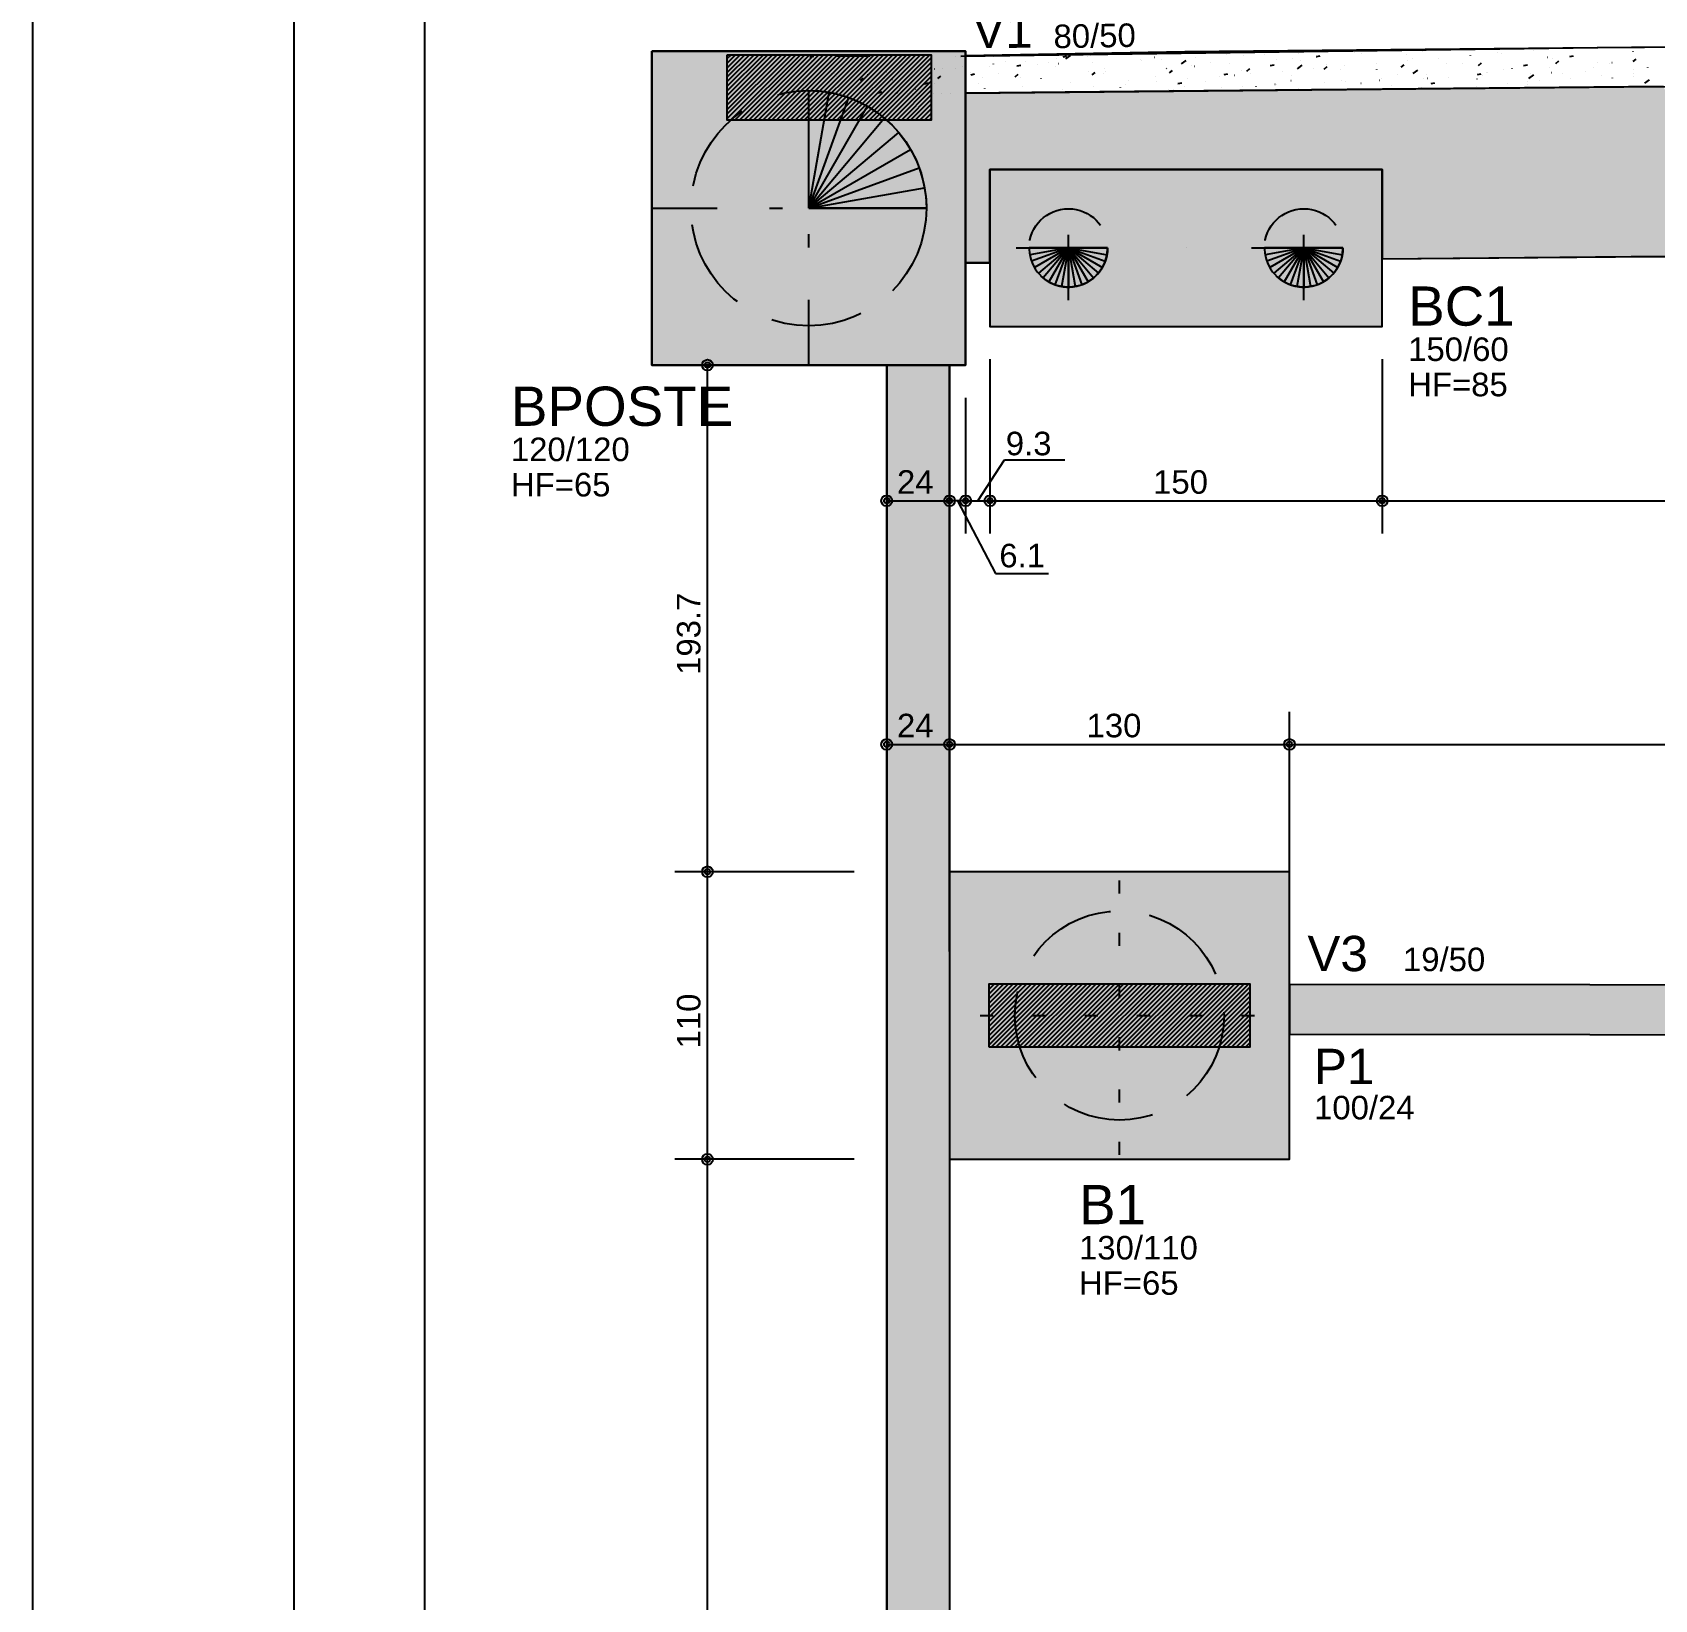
# Model space of a CAD drawing. Extents: x 0 to 119, y 0 to 84.
# Drawn here: x 0 to 12.41, y 43.2 to 55.19 of the extents above; entities that cross this region are included whole.
import ezdxf

# ---------------------------------------------------------------- set-up
doc = ezdxf.new("R2010")
doc.units = 0
doc.header["$MEASUREMENT"] = 0
for name, pattern in [('ESTILO_TQS_0001', [1, 0.7, -0.3]), ('ESTILO_TQS_0002', [0.4, 0.1, -0.3]), ('ESTILO_TQS_0003', [1.5, 0.5, -0.4, 0.1, -0.5])]:
    doc.linetypes.add(name, pattern=pattern)
for name, color, linetype in [('1', 3, 'CONTINUOUS'), ('10', 252, 'CONTINUOUS'), ('18', 6, 'CONTINUOUS'), ('3', 7, 'CONTINUOUS'), ('32', 250, 'CONTINUOUS'), ('36', 7, 'CONTINUOUS'), ('37', 7, 'CONTINUOUS'), ('40', 7, 'CONTINUOUS'), ('54', 7, 'CONTINUOUS'), ('62', 7, 'CONTINUOUS'), ('7', 232, 'CONTINUOUS')]:
    doc.layers.add(name, color=color, linetype=linetype)
doc.styles.add('TQS_ARIAL', font='arial.ttf')

msp = doc.modelspace()

# ---------------------------------------------------------------- linework, layer by layer
at = {"layer": '1', "color": 3, "linetype": 'Continuous'}
for p, q in [((8.822739, 53.539417), (8.822739, 53.539417)), ((8.31376, 47.66812), (8.31376, 47.66812)), ((8.31376, 47.66812), (8.31376, 47.66812))]:
    msp.add_line(p, q, dxfattribs=at)
for points in [[(5.936594, 53.842934), (5.936594, 54.742934), (6.01507, 54.739506), (6.092877, 54.729261), (6.168085, 54.712653), (6.244412, 54.688657), (6.323177, 54.655678), (6.386594, 54.622357), (6.459459, 54.575472), (6.515103, 54.532374), (6.574487, 54.47783), (6.626034, 54.421443), (6.678283, 54.352736), (6.716017, 54.292934), (6.755217, 54.216908), (6.782317, 54.150752), (6.808133, 54.067477), (6.822921, 53.999217), (6.833855, 53.913101), (6.836594, 53.842934), (5.936594, 53.842934)], [(8.222739, 53.539417), (7.622739, 53.539417), (7.622971, 53.527606), (7.625277, 53.500477), (7.629399, 53.476555), (7.635227, 53.453763), (7.645201, 53.425519), (7.658147, 53.398027), (7.669082, 53.379235), (7.684796, 53.356707), (7.698382, 53.340259), (7.719963, 53.318324), (7.738596, 53.302581), (7.760585, 53.287016), (7.781934, 53.274514), (7.808025, 53.262216), (7.828326, 53.254661), (7.857857, 53.246517), (7.88402, 53.241926), (7.908513, 53.239755), (7.922739, 53.239417), (7.934226, 53.239637), (7.958967, 53.241613), (7.987486, 53.246487), (8.014069, 53.253657), (8.03897, 53.262848), (8.063739, 53.274617), (8.083837, 53.286341), (8.109116, 53.304335), (8.124984, 53.317839), (8.144977, 53.337897), (8.160106, 53.355959), (8.177333, 53.380729), (8.187658, 53.398642), (8.20131, 53.42807), (8.210249, 53.453755), (8.216258, 53.477398), (8.21995, 53.498608), (8.222544, 53.528601), (8.222739, 53.539417)], [(10.022739, 53.539417), (9.422739, 53.539417), (9.422971, 53.527606), (9.425277, 53.500477), (9.429399, 53.476555), (9.435227, 53.453763), (9.445201, 53.425519), (9.458147, 53.398027), (9.469082, 53.379235), (9.484796, 53.356707), (9.498382, 53.340259), (9.519963, 53.318324), (9.538596, 53.302581), (9.560585, 53.287016), (9.581934, 53.274514), (9.608025, 53.262216), (9.628326, 53.254661), (9.657857, 53.246517), (9.68402, 53.241926), (9.708513, 53.239755), (9.722739, 53.239417), (9.734226, 53.239637), (9.758967, 53.241613), (9.787486, 53.246487), (9.814069, 53.253657), (9.83897, 53.262848), (9.863739, 53.274617), (9.883837, 53.286341), (9.909116, 53.304335), (9.924984, 53.317839), (9.944977, 53.337897), (9.960106, 53.355959), (9.977333, 53.380729), (9.987658, 53.398642), (10.00131, 53.42807), (10.010249, 53.453755), (10.016258, 53.477398), (10.01995, 53.498608), (10.022544, 53.528601), (10.022739, 53.539417)]]:
    msp.add_lwpolyline(points, dxfattribs=at)
at = {"layer": '10', "color": 252, "linetype": 'Continuous'}
for p, q in [((15.47034, 55.099286), (11.971567, 55.068712)), ((5.900251, 54.991387), (5.900251, 54.991387)), ((5.945337, 55.000151), (5.974786, 55.005875)), ((5.961632, 54.967444), (5.962121, 54.967553)), ((6.02081, 54.99302), (6.020876, 54.993515)), ((6.404727, 54.959169), (6.404792, 54.959665)), ((6.650912, 54.983103), (6.6514, 54.983211)), ((6.708274, 54.987025), (6.708579, 54.987422)), ((7.057498, 55.000821), (7.057563, 55.001317)), ((11.971567, 55.068712), (7.10033, 55.0043)), ((7.441414, 54.966971), (7.441479, 54.967466)), ((7.591204, 54.965794), (7.591508, 54.966191)), ((7.83077, 54.985031), (7.831075, 54.985427)), ((7.88262, 55.001203), (7.912069, 55.006927)), ((7.90252, 54.984535), (7.938841, 55.011102)), ((8.071097, 55.005259), (8.071402, 55.005656)), ((8.094185, 55.008623), (8.09425, 55.009119)), ((8.106661, 54.96058), (8.10716, 54.960601)), ((8.473811, 54.97661), (8.47431, 54.976632)), ((8.478101, 54.974773), (8.478166, 54.975268)), ((8.579628, 54.999236), (8.580117, 54.999344)), ((8.636156, 54.983698), (8.636656, 54.98372)), ((8.788163, 54.947293), (8.824484, 54.97386)), ((8.89491, 54.994995), (8.895409, 54.995017)), ((9.01019, 54.957538), (9.010678, 54.957646)), ((9.130873, 55.016425), (9.130938, 55.016921)), ((9.26206, 55.011025), (9.262559, 55.011047)), ((9.424405, 55.018114), (9.424905, 55.018135)), ((9.514789, 54.982575), (9.514854, 54.98307)), ((9.634069, 54.99136), (9.634373, 54.991757)), ((9.683159, 55.029411), (9.683658, 55.029433)), ((9.699469, 54.973197), (9.699957, 54.973305)), ((9.819904, 55.002255), (9.849352, 55.007979)), ((9.821506, 55.000252), (9.821994, 55.00036)), ((10.113962, 55.030825), (10.114266, 55.031222)), ((10.16756, 55.024227), (10.167625, 55.024723)), ((10.510786, 55.01591), (10.511274, 55.016018)), ((10.516999, 54.970129), (10.517303, 54.970526)), ((10.551476, 54.990376), (10.551541, 54.990872)), ((10.632823, 55.042965), (10.633311, 55.043073)), ((10.756565, 54.989366), (10.756869, 54.989762)), ((10.996892, 55.009594), (10.997196, 55.009991)), ((11.204247, 55.032029), (11.204312, 55.032525)), ((11.236458, 55.028831), (11.236762, 55.029227)), ((11.476785, 55.049059), (11.477089, 55.049456)), ((11.588163, 54.998178), (11.588229, 54.998674)), ((11.628186, 54.98933), (11.628674, 54.989438)), ((11.650279, 54.949987), (11.673261, 54.96927)), ((11.757187, 55.003307), (11.786636, 55.009031)), ((11.97159, 54.96061), (11.971655, 54.961105)), ((12.240935, 55.039831), (12.241, 55.040327)), ((12.241051, 54.964506), (12.264033, 54.98379)), ((5.899621, 54.864218), (5.899621, 54.864218)), ((5.899621, 54.864218), (5.899621, 54.864218)), ((5.899621, 54.864218), (5.899621, 54.864218)), ((5.899747, 54.889694), (5.899747, 54.889694)), ((5.899981, 54.936885), (5.899981, 54.936885)), ((5.900065, 54.953795), (5.900065, 54.953795)), ((6.109064, 54.873363), (6.109563, 54.873384)), ((6.134207, 54.871025), (6.134272, 54.87152)), ((6.145679, 54.871095), (6.146167, 54.871204)), ((6.151525, 54.847399), (6.151829, 54.847796)), ((6.228381, 54.94756), (6.228686, 54.947957)), ((6.271409, 54.880451), (6.271909, 54.880473)), ((6.33333, 54.819311), (6.356312, 54.838595)), ((6.391091, 54.866636), (6.391395, 54.867033)), ((6.518123, 54.837174), (6.518188, 54.83767)), ((6.530163, 54.891748), (6.530662, 54.89177)), ((6.631418, 54.886864), (6.631722, 54.887261)), ((6.788153, 54.9216), (6.788218, 54.922096)), ((6.870984, 54.906101), (6.871288, 54.906497)), ((6.897313, 54.907778), (6.897812, 54.9078)), ((6.924103, 54.833831), (6.947084, 54.853115)), ((6.956995, 54.913809), (6.957483, 54.913917)), ((7.059658, 54.914866), (7.060158, 54.914888)), ((7.111311, 54.926329), (7.111615, 54.926726)), ((7.170894, 54.878827), (7.17096, 54.879322)), ((7.175849, 54.86382), (7.205298, 54.869544)), ((7.265519, 54.845056), (7.266008, 54.845164)), ((7.318412, 54.926164), (7.318911, 54.926186)), ((7.350877, 54.945566), (7.351182, 54.945962)), ((7.387556, 54.872111), (7.388045, 54.872219)), ((7.514875, 54.84835), (7.537856, 54.867634)), ((7.529235, 54.932511), (7.558683, 54.938236)), ((7.55481, 54.844976), (7.554876, 54.845472)), ((7.685562, 54.942194), (7.686061, 54.942216)), ((7.714497, 54.8335), (7.714801, 54.833897)), ((7.768312, 54.956522), (7.7688, 54.956631)), ((7.82484, 54.929402), (7.824906, 54.929898)), ((7.847907, 54.949282), (7.848407, 54.949304)), ((8.076836, 54.88777), (8.077324, 54.887878)), ((8.105647, 54.86287), (8.128628, 54.882153)), ((8.19439, 54.872965), (8.194694, 54.873362)), ((8.198873, 54.914825), (8.199361, 54.914933)), ((8.207582, 54.886628), (8.207647, 54.887124)), ((8.591498, 54.852778), (8.591563, 54.853273)), ((8.674283, 54.91243), (8.674587, 54.912827)), ((8.696419, 54.877389), (8.7194, 54.896673)), ((8.861528, 54.937204), (8.861593, 54.9377)), ((8.888153, 54.930483), (8.888641, 54.930591)), ((9.07732, 54.851734), (9.077624, 54.852131)), ((9.113132, 54.864872), (9.142581, 54.870596)), ((9.154176, 54.951895), (9.15448, 54.952292)), ((9.194236, 54.861189), (9.194724, 54.861297)), ((9.244269, 54.89443), (9.244334, 54.894926)), ((9.287191, 54.891909), (9.310172, 54.911192)), ((9.316886, 54.870971), (9.31719, 54.871367)), ((9.466518, 54.933563), (9.495967, 54.939288)), ((9.557213, 54.891199), (9.557517, 54.891596)), ((9.628185, 54.86058), (9.62825, 54.861075)), ((9.673806, 54.910051), (9.710127, 54.936618)), ((9.796779, 54.910436), (9.797083, 54.910832)), ((9.877963, 54.906428), (9.900944, 54.925712)), ((9.898215, 54.945006), (9.89828, 54.945502)), ((10.005552, 54.903903), (10.006041, 54.904011)), ((10.037106, 54.930664), (10.03741, 54.931061)), ((10.276672, 54.949901), (10.276976, 54.950297)), ((10.280956, 54.902232), (10.281022, 54.902728)), ((10.314077, 54.83515), (10.314565, 54.835258)), ((10.436114, 54.862205), (10.436602, 54.862313)), ((10.468735, 54.920948), (10.491716, 54.940231)), ((10.559449, 54.872809), (10.59577, 54.899376)), ((10.640291, 54.837835), (10.640596, 54.838232)), ((10.664873, 54.868382), (10.664938, 54.868877)), ((10.667763, 54.838277), (10.668263, 54.838299)), ((10.816869, 54.946616), (10.817357, 54.946724)), ((10.830108, 54.845365), (10.830608, 54.845387)), ((10.934903, 54.952808), (10.934968, 54.953304)), ((11.050415, 54.865924), (11.079864, 54.871648)), ((11.059507, 54.935467), (11.082488, 54.954751)), ((11.088862, 54.856662), (11.089361, 54.856684)), ((11.120184, 54.8773), (11.120489, 54.877697)), ((11.125393, 54.877863), (11.125881, 54.877971)), ((11.24743, 54.904918), (11.247918, 54.905026)), ((11.317644, 54.910034), (11.317709, 54.91053)), ((11.403801, 54.934615), (11.43325, 54.94034)), ((11.445093, 54.835567), (11.481413, 54.862134)), ((11.456012, 54.872693), (11.456512, 54.872714)), ((11.600077, 54.916765), (11.600382, 54.917162)), ((11.618357, 54.879781), (11.618857, 54.879803)), ((11.70156, 54.876183), (11.701625, 54.876679)), ((11.762787, 54.835841), (11.763092, 54.836237)), ((11.877111, 54.891078), (11.87761, 54.8911)), ((11.93671, 54.920577), (11.937198, 54.920685)), ((12.003114, 54.856069), (12.003419, 54.856466)), ((12.058747, 54.947632), (12.059235, 54.94774)), ((12.07997, 54.95623), (12.080275, 54.956627)), ((12.084986, 54.838615), (12.085052, 54.839111)), ((12.24268, 54.875306), (12.242985, 54.875702)), ((12.242793, 54.851283), (12.243281, 54.851391)), ((12.244261, 54.907108), (12.244761, 54.90713)), ((12.354331, 54.917836), (12.354396, 54.918332)), ((5.89936, 54.811744), (5.89936, 54.811744)), ((5.899384, 54.816493), (5.899384, 54.816493)), ((5.899384, 54.816493), (5.899384, 54.816493)), ((5.911198, 54.827171), (5.911502, 54.827568)), ((5.936594, 53.842934), (5.936594, 54.742934)), ((5.936594, 53.842934), (6.092877, 54.729261)), ((5.983687, 54.711036), (5.983687, 54.711036)), ((6.045006, 54.711626), (6.045006, 54.711626)), ((6.045006, 54.711626), (6.045006, 54.711626)), ((6.045006, 54.711626), (6.045006, 54.711626)), ((6.04736, 54.711648), (6.04736, 54.711648)), ((6.04736, 54.711648), (6.04736, 54.711648)), ((6.113308, 54.712283), (6.113308, 54.712283)), ((6.206851, 54.713183), (6.206851, 54.713183)), ((6.24293, 54.71353), (6.24293, 54.71353)), ((6.247604, 54.74903), (6.247669, 54.749525)), ((6.273837, 54.713827), (6.273837, 54.713827)), ((6.273837, 54.713827), (6.273837, 54.713827)), ((6.273837, 54.713827), (6.273837, 54.713827)), ((6.274818, 54.715105), (6.275122, 54.715502)), ((6.372552, 54.714777), (6.372552, 54.714777)), ((6.372552, 54.714777), (6.372552, 54.714777)), ((6.410992, 54.715147), (6.410992, 54.715147)), ((6.454203, 54.802343), (6.454691, 54.802451)), ((6.469077, 54.726438), (6.498526, 54.732162)), ((6.500314, 54.716006), (6.500314, 54.716006)), ((6.500314, 54.716006), (6.500314, 54.716006)), ((6.502173, 54.716024), (6.502173, 54.716024)), ((6.502173, 54.716024), (6.502173, 54.716024)), ((6.57624, 54.829397), (6.576728, 54.829506)), ((6.600167, 54.716967), (6.617351, 54.729537)), ((6.631795, 54.717271), (6.631795, 54.717271)), ((6.631795, 54.717271), (6.631795, 54.717271)), ((6.631795, 54.717271), (6.631795, 54.717271)), ((6.691721, 54.717848), (6.691721, 54.717848)), ((6.691721, 54.717848), (6.691721, 54.717848)), ((6.726792, 54.718185), (6.726792, 54.718185)), ((6.726792, 54.718185), (6.726792, 54.718185)), ((6.726792, 54.718185), (6.726792, 54.718185)), ((6.754711, 54.75457), (6.755015, 54.754967)), ((6.760286, 54.733049), (6.760774, 54.733157)), ((6.761417, 54.718519), (6.761417, 54.718519)), ((6.761417, 54.718519), (6.761417, 54.718519)), ((6.761417, 54.718519), (6.761417, 54.718519)), ((6.786972, 54.718764), (6.786972, 54.718764)), ((6.822463, 54.795129), (6.851912, 54.800853)), ((6.891039, 54.719766), (6.891039, 54.719766)), ((6.891039, 54.719766), (6.891039, 54.719766)), ((6.891039, 54.719766), (6.891039, 54.719766)), ((6.90155, 54.799605), (6.901615, 54.800101)), ((6.953269, 54.720364), (6.953269, 54.720364)), ((6.953269, 54.720364), (6.953269, 54.720364)), ((7.02066, 54.721013), (7.02066, 54.721013)), ((7.136594, 54.722128), (12.171153, 54.770568)), ((7.150282, 54.72226), (7.150282, 54.72226)), ((7.179746, 54.722543), (7.179746, 54.722543)), ((7.179746, 54.722543), (7.179746, 54.722543)), ((7.179746, 54.722543), (7.179746, 54.722543)), ((7.234604, 54.794035), (7.234908, 54.794432)), ((7.279904, 54.723507), (7.279904, 54.723507)), ((7.284291, 54.756832), (7.284356, 54.757327)), ((7.338437, 54.72407), (7.338437, 54.72407)), ((7.338437, 54.72407), (7.338437, 54.72407)), ((7.367092, 54.724346), (7.367092, 54.724346)), ((7.406223, 54.724723), (7.406223, 54.724723)), ((7.406223, 54.724723), (7.406223, 54.724723)), ((7.409525, 54.724754), (7.409525, 54.724754)), ((7.409525, 54.724754), (7.409525, 54.724754)), ((7.539147, 54.726001), (7.539147, 54.726001)), ((7.539147, 54.726001), (7.539147, 54.726001)), ((7.549207, 54.726098), (7.549207, 54.726098)), ((7.571603, 54.775762), (7.572091, 54.77587)), ((7.632701, 54.726902), (7.632701, 54.726902)), ((7.632701, 54.726902), (7.632701, 54.726902)), ((7.637641, 54.733339), (7.637945, 54.733736)), ((7.668769, 54.727249), (7.668769, 54.727249)), ((7.668769, 54.727249), (7.668769, 54.727249)), ((7.668769, 54.727249), (7.668769, 54.727249)), ((7.798391, 54.728496), (7.798391, 54.728496)), ((7.798391, 54.728496), (7.798391, 54.728496)), ((7.798391, 54.728496), (7.798391, 54.728496)), ((7.859178, 54.729081), (7.859178, 54.729081)), ((7.877207, 54.752576), (7.877511, 54.752973)), ((7.928012, 54.729743), (7.928012, 54.729743)), ((7.928012, 54.729743), (7.928012, 54.729743)), ((7.928012, 54.729743), (7.928012, 54.729743)), ((7.938237, 54.807407), (7.938302, 54.807903)), ((7.947212, 54.729928), (7.947212, 54.729928)), ((7.985152, 54.730293), (7.985152, 54.730293)), ((8.002164, 54.734064), (8.002652, 54.734172)), ((8.057634, 54.73099), (8.057634, 54.73099)), ((8.085655, 54.73126), (8.085655, 54.73126)), ((8.085655, 54.73126), (8.085655, 54.73126)), ((8.117534, 54.772804), (8.117838, 54.773201)), ((8.187256, 54.732237), (8.187256, 54.732237)), ((8.253694, 54.732876), (8.253694, 54.732876)), ((8.253694, 54.732876), (8.253694, 54.732876)), ((8.253694, 54.732876), (8.253694, 54.732876)), ((8.303016, 54.73503), (8.303515, 54.735052)), ((8.312133, 54.733439), (8.312133, 54.733439)), ((8.316877, 54.733484), (8.316877, 54.733484)), ((8.320978, 54.764634), (8.321044, 54.765129)), ((8.3571, 54.792041), (8.357404, 54.792438)), ((8.382919, 54.818476), (8.383408, 54.818584)), ((8.443467, 54.734702), (8.443467, 54.734702)), ((8.446499, 54.734731), (8.446499, 54.734731)), ((8.446499, 54.734731), (8.446499, 54.734731)), ((8.465361, 54.742118), (8.465861, 54.74214)), ((8.498248, 54.735229), (8.498248, 54.735229)), ((8.527333, 54.735509), (8.527333, 54.735509)), ((8.53861, 54.735618), (8.53861, 54.735618)), ((8.53861, 54.735618), (8.53861, 54.735618)), ((8.576121, 54.735979), (8.576121, 54.735979)), ((8.576121, 54.735979), (8.576121, 54.735979)), ((8.597427, 54.812269), (8.597731, 54.812666)), ((8.631867, 54.736515), (8.631867, 54.736515)), ((8.631867, 54.736515), (8.631867, 54.736515)), ((8.631867, 54.736515), (8.631867, 54.736515)), ((8.691443, 54.749723), (8.691932, 54.749831)), ((8.705743, 54.737226), (8.705743, 54.737226)), ((8.705743, 54.737226), (8.705743, 54.737226)), ((8.705743, 54.737226), (8.705743, 54.737226)), ((8.724115, 54.753415), (8.724614, 54.753437)), ((8.759746, 54.796181), (8.789195, 54.801905)), ((8.765087, 54.737797), (8.765087, 54.737797)), ((8.81348, 54.776778), (8.813969, 54.776886)), ((8.835364, 54.738473), (8.835364, 54.738473)), ((8.835364, 54.738473), (8.835364, 54.738473)), ((8.835364, 54.738473), (8.835364, 54.738473)), ((8.836993, 54.831506), (8.837297, 54.831903)), ((8.964986, 54.73972), (8.964986, 54.73972)), ((8.964986, 54.73972), (8.964986, 54.73972)), ((8.964986, 54.73972), (8.964986, 54.73972)), ((8.974924, 54.815209), (8.97499, 54.815705)), ((8.991564, 54.739976), (8.991564, 54.739976)), ((8.991564, 54.739976), (8.991564, 54.739976)), ((9.091265, 54.769446), (9.091765, 54.769467)), ((9.094608, 54.740967), (9.094608, 54.740967)), ((9.107453, 54.741091), (9.107453, 54.741091)), ((9.218042, 54.742155), (9.218042, 54.742155)), ((9.224229, 54.742214), (9.224229, 54.742214)), ((9.25361, 54.776534), (9.25411, 54.776555)), ((9.278583, 54.742737), (9.278583, 54.742737)), ((9.278583, 54.742737), (9.278583, 54.742737)), ((9.278583, 54.742737), (9.278583, 54.742737)), ((9.353851, 54.743461), (9.353851, 54.743461)), ((9.357666, 54.772435), (9.357731, 54.772931)), ((9.444519, 54.744334), (9.444519, 54.744334)), ((9.444519, 54.744334), (9.444519, 54.744334)), ((9.447288, 54.74436), (9.447288, 54.74436)), ((9.483473, 54.744709), (9.483473, 54.744709)), ((9.483473, 54.744709), (9.483473, 54.744709)), ((9.50276, 54.792436), (9.503248, 54.792544)), ((9.512364, 54.787831), (9.512863, 54.787853)), ((9.613095, 54.745956), (9.613095, 54.745956)), ((9.613095, 54.745956), (9.613095, 54.745956)), ((9.624797, 54.819491), (9.625285, 54.819599)), ((9.670996, 54.746513), (9.670996, 54.746513)), ((9.670996, 54.746513), (9.670996, 54.746513)), ((9.670996, 54.746513), (9.670996, 54.746513)), ((9.680505, 54.758905), (9.68081, 54.759302)), ((9.687573, 54.746672), (9.687573, 54.746672)), ((9.742716, 54.747203), (9.742716, 54.747203)), ((9.742716, 54.747203), (9.742716, 54.747203)), ((9.742716, 54.747203), (9.742716, 54.747203)), ((9.872338, 54.74845), (9.872338, 54.74845)), ((9.872338, 54.74845), (9.872338, 54.74845)), ((9.872338, 54.74845), (9.872338, 54.74845)), ((9.879514, 54.803861), (9.880014, 54.803883)), ((9.897474, 54.748692), (9.897474, 54.748692)), ((9.897474, 54.748692), (9.897474, 54.748692)), ((9.925298, 54.74896), (9.925298, 54.74896)), ((9.925298, 54.74896), (9.925298, 54.74896)), ((9.925298, 54.74896), (9.925298, 54.74896)), ((10.00196, 54.749697), (10.00196, 54.749697)), ((10.00196, 54.749697), (10.00196, 54.749697)), ((10.00196, 54.749697), (10.00196, 54.749697)), ((10.011612, 54.823011), (10.011677, 54.823507)), ((10.041859, 54.810949), (10.042359, 54.810971)), ((10.123951, 54.750871), (10.123951, 54.750871)), ((10.123951, 54.750871), (10.123951, 54.750871)), ((10.123951, 54.750871), (10.123951, 54.750871)), ((10.131582, 54.750944), (10.131582, 54.750944)), ((10.160398, 54.79837), (10.160703, 54.798767)), ((10.261203, 54.752192), (10.261203, 54.752192)), ((10.267694, 54.752254), (10.267694, 54.752254)), ((10.300613, 54.822247), (10.301112, 54.822269)), ((10.350428, 54.75305), (10.350428, 54.75305)), ((10.350428, 54.75305), (10.350428, 54.75305)), ((10.390825, 54.753439), (10.390825, 54.753439)), ((10.394353, 54.780237), (10.394418, 54.780733)), ((10.396329, 54.753492), (10.396329, 54.753492)), ((10.475941, 54.754258), (10.475941, 54.754258)), ((10.520447, 54.754686), (10.520447, 54.754686)), ((10.520447, 54.754686), (10.520447, 54.754686)), ((10.572014, 54.755182), (10.572014, 54.755182)), ((10.572014, 54.755182), (10.572014, 54.755182)), ((10.576905, 54.755229), (10.576905, 54.755229)), ((10.576905, 54.755229), (10.576905, 54.755229)), ((10.576905, 54.755229), (10.576905, 54.755229)), ((10.62016, 54.765856), (10.620648, 54.765964)), ((10.650068, 54.755933), (10.650068, 54.755933)), ((10.650068, 54.755933), (10.650068, 54.755933)), ((10.697029, 54.797233), (10.726478, 54.802957)), ((10.77969, 54.75718), (10.77969, 54.75718)), ((10.77969, 54.75718), (10.77969, 54.75718)), ((10.77969, 54.75718), (10.77969, 54.75718)), ((10.803383, 54.757408), (10.803383, 54.757408)), ((10.803383, 54.757408), (10.803383, 54.757408)), ((10.847814, 54.757836), (10.847814, 54.757836)), ((10.909312, 54.758427), (10.909312, 54.758427)), ((10.909312, 54.758427), (10.909312, 54.758427)), ((10.909312, 54.758427), (10.909312, 54.758427)), ((11.02986, 54.759587), (11.02986, 54.759587)), ((11.02986, 54.759587), (11.02986, 54.759587)), ((11.038934, 54.759674), (11.038934, 54.759674)), ((11.038934, 54.759674), (11.038934, 54.759674)), ((11.038934, 54.759674), (11.038934, 54.759674)), ((11.043328, 54.777139), (11.043633, 54.777536)), ((11.048299, 54.830813), (11.048364, 54.831309)), ((11.168555, 54.760922), (11.168555, 54.760922)), ((11.218729, 54.761404), (11.218729, 54.761404)), ((11.218729, 54.761404), (11.218729, 54.761404)), ((11.256337, 54.761766), (11.256337, 54.761766)), ((11.282894, 54.796376), (11.283199, 54.796772)), ((11.298177, 54.762169), (11.298177, 54.762169)), ((11.34537, 54.762623), (11.34537, 54.762623)), ((11.427799, 54.763416), (11.427799, 54.763416)), ((11.427934, 54.763417), (11.427934, 54.763417)), ((11.43104, 54.788039), (11.431106, 54.788535)), ((11.431476, 54.808569), (11.431965, 54.808677)), ((11.482815, 54.763945), (11.482815, 54.763945)), ((11.482815, 54.763945), (11.482815, 54.763945)), ((11.523221, 54.816604), (11.523526, 54.817001)), ((11.55742, 54.764663), (11.55742, 54.764663)), ((11.55742, 54.764663), (11.55742, 54.764663)), ((11.687042, 54.76591), (11.687042, 54.76591)), ((11.687042, 54.76591), (11.687042, 54.76591)), ((11.709292, 54.766124), (11.709292, 54.766124)), ((11.816664, 54.767157), (11.816664, 54.767157)), ((11.816664, 54.767157), (11.816664, 54.767157)), ((11.816664, 54.767157), (11.816664, 54.767157)), ((11.865444, 54.767627), (11.865444, 54.767627)), ((11.865444, 54.767627), (11.865444, 54.767627)), ((11.935769, 54.768303), (11.935769, 54.768303)), ((11.935769, 54.768303), (11.935769, 54.768303)), ((11.946286, 54.768404), (11.946286, 54.768404)), ((11.946286, 54.768404), (11.946286, 54.768404)), ((11.946286, 54.768404), (11.946286, 54.768404)), ((12.008055, 54.768999), (12.008055, 54.768999)), ((12.075907, 54.769652), (12.075907, 54.769652)), ((12.075907, 54.769652), (12.075907, 54.769652)), ((12.075907, 54.769652), (12.075907, 54.769652)), ((12.162246, 54.770482), (12.162246, 54.770482)), ((12.171153, 54.770568), (15.470338, 54.799276)), ((12.205525, 54.770867), (12.205525, 54.770867)), ((12.294254, 54.771639), (12.294254, 54.771639)), ((12.330736, 54.798324), (12.367056, 54.824892)), ((12.335131, 54.771995), (12.335131, 54.771995)), ((12.388569, 54.77246), (12.388569, 54.77246)), ((12.388569, 54.77246), (12.388569, 54.77246)), ((5.936594, 53.842934), (6.244412, 54.688657)), ((5.936594, 53.842934), (6.386594, 54.622357)), ((5.936594, 53.842934), (6.515103, 54.532374)), ((5.936594, 53.842934), (6.626034, 54.421443)), ((5.936594, 53.842934), (6.716017, 54.292934)), ((5.936594, 53.842934), (6.782317, 54.150752)), ((5.936594, 53.842934), (6.822921, 53.999217)), ((5.936594, 53.842934), (6.836594, 53.842934)), ((7.922739, 53.539417), (7.622739, 53.539417)), ((7.922739, 53.539417), (7.627296, 53.487323)), ((7.922739, 53.539417), (7.640831, 53.436811)), ((7.922739, 53.539417), (7.662931, 53.389417)), ((7.922739, 53.539417), (7.692925, 53.346581)), ((7.922739, 53.539417), (7.729903, 53.309604)), ((7.922739, 53.539417), (7.772739, 53.27961)), ((7.922739, 53.539417), (7.820133, 53.257509)), ((7.922739, 53.539417), (7.870644, 53.243975)), ((7.922739, 53.539417), (7.922739, 53.239417)), ((7.922739, 53.539417), (7.974833, 53.243975)), ((7.922739, 53.539417), (8.025345, 53.257509)), ((7.922739, 53.539417), (8.072739, 53.27961)), ((7.922739, 53.539417), (8.115575, 53.309604)), ((7.922739, 53.539417), (8.152552, 53.346581)), ((7.922739, 53.539417), (8.182546, 53.389417)), ((7.922739, 53.539417), (8.204647, 53.436811)), ((7.922739, 53.539417), (8.218181, 53.487323)), ((7.922739, 53.539417), (8.222739, 53.539417)), ((9.722739, 53.539417), (9.422739, 53.539417)), ((9.722739, 53.539417), (9.427296, 53.487323)), ((9.722739, 53.539417), (9.440831, 53.436811)), ((9.722739, 53.539417), (9.462931, 53.389417)), ((9.722739, 53.539417), (9.492925, 53.346581)), ((9.722739, 53.539417), (9.529903, 53.309604)), ((9.722739, 53.539417), (9.572739, 53.27961)), ((9.722739, 53.539417), (9.620133, 53.257509)), ((9.722739, 53.539417), (9.670644, 53.243975)), ((9.722739, 53.539417), (9.722739, 53.239417)), ((9.722739, 53.539417), (9.774833, 53.243975)), ((9.722739, 53.539417), (9.825345, 53.257509)), ((9.722739, 53.539417), (9.872739, 53.27961)), ((9.722739, 53.539417), (9.915575, 53.309604)), ((9.722739, 53.539417), (9.952552, 53.346581)), ((9.722739, 53.539417), (9.982546, 53.389417)), ((9.722739, 53.539417), (10.004647, 53.436811)), ((9.722739, 53.539417), (10.018181, 53.487323)), ((9.722739, 53.539417), (10.022739, 53.539417))]:
    msp.add_line(p, q, dxfattribs=at)
at = {"layer": '10', "color": 252, "linetype": 'ESTILO_TQS_0003'}
for p, q in [((5.936594, 52.643234), (5.936594, 55.042634)), ((4.736894, 53.842934), (7.136294, 53.842934)), ((7.922739, 53.139517), (7.922739, 53.939317)), ((9.722739, 53.139517), (9.722739, 53.939317)), ((7.522839, 53.539417), (8.322639, 53.539417)), ((9.322839, 53.539417), (10.122639, 53.539417))]:
    msp.add_line(p, q, dxfattribs=at)
at = {"layer": '10', "color": 252, "linetype": 'ESTILO_TQS_0002'}
for p, q in [((8.31376, 46.60172), (8.31376, 48.73452)), ((7.24736, 47.66812), (9.38016, 47.66812))]:
    msp.add_line(p, q, dxfattribs=at)
at = {"layer": '10', "color": 252, "linetype": 'ESTILO_TQS_0001'}
for centre, radius in [((5.936594, 53.842934), 0.9), ((5.936594, 53.842934), 0.9), ((5.936594, 53.842934), 0.9), ((5.936594, 53.842934), 0.9), ((7.922739, 53.539417), 0.3), ((9.722739, 53.539417), 0.3), ((8.31376, 47.66812), 0.8)]:
    msp.add_circle(centre, radius, dxfattribs=at)
at = {"layer": '18', "color": 6, "linetype": 'Continuous'}
for points in [[(4.736594, 55.042934), (7.136594, 55.042934), (7.136594, 52.642934), (4.736594, 52.642934), (4.736594, 55.042934)], [(7.322739, 52.939417), (10.322739, 52.939417), (10.322739, 54.139417), (7.322739, 54.139417), (7.322739, 52.939417)], [(7.01376, 46.56812), (9.61376, 46.56812), (9.61376, 48.76812), (7.01376, 48.76812), (7.01376, 46.56812)]]:
    msp.add_lwpolyline(points, dxfattribs=at)
at = {"layer": '3', "color": 7, "linetype": 'Continuous'}
for p, q in [((7.322739, 53.425264), (7.136594, 53.425264)), ((6.53376, 52.642934), (6.53376, 20.168227)), ((7.01376, 48.76812), (7.01376, 52.642934)), ((7.01376, 46.56812), (7.01376, 37.31812))]:
    msp.add_line(p, q, dxfattribs=at)
for points in [[(8.813098, 55.039854), (7.136594, 55.009118)], [(12.755211, 55.078244), (8.813098, 55.039854)], [(10.322739, 53.45448), (12.770792, 53.47832)], [(18.80376, 47.895897), (9.61376, 47.90452)], [(9.61376, 47.52452), (18.80376, 47.515897)]]:
    msp.add_lwpolyline(points, dxfattribs=at)
at = {"layer": '32', "color": 250, "linetype": 'Continuous'}
for p, q in [((6.150341, 55.009009), (6.407669, 55.007734)), ((7.136594, 55.042934), (7.136594, 55.042934)), ((7.350276, 55.009489), (8.225771, 55.027663)), ((7.322739, 52.939417), (7.322739, 52.939417)), ((7.322739, 52.939417), (7.322739, 52.939417)), ((10.322739, 52.939417), (10.322739, 52.939417)), ((10.322739, 52.939417), (10.322739, 52.939417)), ((5.63911, 52.642934), (4.912554, 52.642934)), ((5.162554, 48.76812), (5.162554, 52.642934)), ((5.88911, 52.642934), (5.88911, 52.642934)), ((6.53376, 52.642934), (6.53376, 52.642934)), ((7.01376, 52.642934), (7.01376, 52.642934)), ((7.01376, 52.642934), (7.01376, 52.642934)), ((7.136594, 52.642934), (7.136594, 52.642934)), ((7.136594, 52.642934), (7.136594, 52.642934)), ((7.322739, 52.689417), (7.322739, 51.354971)), ((7.322739, 52.689417), (7.322739, 51.354971)), ((10.322739, 52.689417), (10.322739, 51.354971)), ((10.322739, 52.689417), (10.322739, 51.354971)), ((6.53376, 52.392934), (6.53376, 51.354971)), ((7.01376, 52.392934), (7.01376, 51.354971)), ((7.01376, 52.392934), (7.01376, 51.354971)), ((7.136594, 52.392934), (7.136594, 51.354971)), ((7.136594, 52.392934), (7.136594, 51.354971)), ((7.229666, 51.604971), (7.434729, 51.918289)), ((7.434729, 51.918289), (7.895898, 51.918289)), ((6.53376, 51.604971), (7.01376, 51.604971)), ((7.136594, 51.604971), (7.01376, 51.604971)), ((7.075177, 51.604971), (7.364353, 51.049211)), ((7.136594, 51.604971), (7.322739, 51.604971)), ((7.322739, 51.604971), (10.322739, 51.604971)), ((10.322739, 51.604971), (18.30376, 51.604971)), ((7.364353, 51.049211), (7.771166, 51.049211)), ((6.53376, 48.15741), (6.53376, 49.992069)), ((7.01376, 49.01812), (7.01376, 49.992069)), ((7.01376, 48.15696), (7.01376, 49.992069)), ((9.61376, 48.15452), (9.61376, 49.992069)), ((9.61376, 49.01812), (9.61376, 49.992069)), ((6.53376, 49.742069), (7.01376, 49.742069)), ((7.01376, 49.742069), (9.61376, 49.742069)), ((9.61376, 49.742069), (18.80376, 49.742069)), ((6.28376, 48.76812), (4.912554, 48.76812)), ((6.28376, 48.76812), (4.912554, 48.76812)), ((5.162554, 46.56812), (5.162554, 48.76812)), ((6.53376, 48.76812), (6.53376, 48.76812)), ((6.53376, 48.76812), (6.53376, 48.76812)), ((6.53376, 48.76812), (6.53376, 48.76812)), ((7.01376, 48.76812), (7.01376, 48.76812)), ((9.61376, 48.76812), (9.61376, 48.76812)), ((6.53376, 48.51812), (6.53376, 39.534661)), ((6.53376, 47.90741), (6.53376, 47.90741)), ((7.01376, 47.90696), (7.01376, 47.90696)), ((9.61376, 47.90452), (9.61376, 47.90452)), ((6.28376, 46.56812), (4.912554, 46.56812)), ((6.28376, 46.56812), (4.912554, 46.56812)), ((5.162554, 37.31812), (5.162554, 46.56812)), ((6.53376, 46.56812), (6.53376, 46.56812)), ((6.53376, 46.56812), (6.53376, 46.56812))]:
    msp.add_line(p, q, dxfattribs=at)
for centre, radius in [((5.162554, 52.642934), 0.041625), ((5.162554, 52.642934), 0.02075), ((6.53376, 51.604971), 0.041625), ((6.53376, 51.604971), 0.02075), ((7.01376, 51.604971), 0.041625), ((7.01376, 51.604971), 0.041625), ((7.01376, 51.604971), 0.02075), ((7.01376, 51.604971), 0.02075), ((7.136594, 51.604971), 0.041625), ((7.136594, 51.604971), 0.041625), ((7.136594, 51.604971), 0.02075), ((7.136594, 51.604971), 0.02075), ((7.322739, 51.604971), 0.041625), ((7.322739, 51.604971), 0.041625), ((7.322739, 51.604971), 0.02075), ((7.322739, 51.604971), 0.02075), ((10.322739, 51.604971), 0.041625), ((10.322739, 51.604971), 0.041625), ((10.322739, 51.604971), 0.02075), ((10.322739, 51.604971), 0.02075), ((6.53376, 49.742069), 0.041625), ((6.53376, 49.742069), 0.02075), ((7.01376, 49.742069), 0.041625), ((7.01376, 49.742069), 0.041625), ((7.01376, 49.742069), 0.02075), ((7.01376, 49.742069), 0.02075), ((9.61376, 49.742069), 0.041625), ((9.61376, 49.742069), 0.041625), ((9.61376, 49.742069), 0.02075), ((9.61376, 49.742069), 0.02075), ((5.162554, 48.76812), 0.041625), ((5.162554, 48.76812), 0.041625), ((5.162554, 48.76812), 0.02075), ((5.162554, 48.76812), 0.02075), ((5.162554, 46.56812), 0.041625), ((5.162554, 46.56812), 0.041625), ((5.162554, 46.56812), 0.02075), ((5.162554, 46.56812), 0.02075)]:
    msp.add_circle(centre, radius, dxfattribs=at)
msp.add_arc((5.900344, 55.010248), 0.25733, 359.716, 0.623765, dxfattribs=at)
at = {"layer": '40', "linetype": 'Continuous'}
for p, q in [((0, 84.100001), (0, 0)), ((2, 84.100001), (2, 0))]:
    msp.add_line(p, q, dxfattribs=at)
at = {"layer": '54', "linetype": 'Continuous'}
for points in [[(4.736594, 55.042934), (4.736594, 52.642934), (7.136594, 52.642934), (7.136594, 55.042934), (4.736594, 55.042934)], [(12.470304, 54.773171), (11.410324, 54.763247), (10.055222, 54.75021), (8.957978, 54.739653), (7.898126, 54.729455), (7.136594, 54.722128)], [(7.136594, 54.722128), (7.136594, 53.425264), (7.322739, 53.425264), (7.322739, 54.139417), (10.322739, 54.139417), (10.322739, 53.45448), (12.404716, 53.474755), (13.387254, 53.473093)], [(7.322739, 54.139417), (7.322739, 52.939417), (10.322739, 52.939417), (10.322739, 54.139417), (7.322739, 54.139417)], [(7.01376, 36.296383), (6.53376, 36.296383), (6.53376, 52.642934), (7.01376, 52.642934), (7.01376, 36.296383)], [(7.01376, 48.76812), (7.01376, 46.56812), (9.61376, 46.56812), (9.61376, 48.76812), (7.01376, 48.76812)], [(9.61376, 47.90452), (9.61376, 47.52452), (18.80376, 47.515897), (18.80376, 47.895897), (9.61376, 47.90452)]]:
    msp.add_lwpolyline(points, dxfattribs=at)
for points in [[(4.736594, 55.042934), (4.736594, 52.642934), (7.136594, 52.642934)], [(4.736594, 55.042934), (7.136594, 52.642934), (7.136594, 55.042934)], [(4.736594, 55.042934), (7.136594, 55.042934), (4.736594, 55.042934)], [(7.136594, 54.722128), (7.322739, 54.139417), (7.898126, 54.729455)], [(7.136594, 53.425264), (7.322739, 53.425264), (7.136594, 54.722128)], [(7.322739, 53.425264), (7.322739, 54.139417), (7.136594, 54.722128)], [(7.322739, 54.139417), (10.322739, 54.139417), (7.898126, 54.729455)], [(7.898126, 54.729455), (10.322739, 54.139417), (8.957978, 54.739653)], [(10.322739, 54.139417), (10.055222, 54.75021), (8.957978, 54.739653)], [(10.322739, 54.139417), (11.410324, 54.763247), (10.055222, 54.75021)], [(12.404716, 53.474755), (11.410324, 54.763247), (10.322739, 54.139417)], [(12.404716, 53.474755), (12.470304, 54.773171), (11.410324, 54.763247)], [(13.387254, 53.473093), (12.470304, 54.773171), (12.404716, 53.474755)], [(7.322739, 54.139417), (7.322739, 52.939417), (10.322739, 52.939417)], [(7.322739, 54.139417), (10.322739, 52.939417), (10.322739, 54.139417)], [(7.322739, 54.139417), (10.322739, 54.139417), (7.322739, 54.139417)], [(12.404716, 53.474755), (10.322739, 54.139417), (10.322739, 53.45448)], [(7.01376, 36.296383), (6.53376, 36.296383), (6.53376, 52.642934)], [(7.01376, 36.296383), (6.53376, 52.642934), (7.01376, 52.642934)], [(7.01376, 36.296383), (7.01376, 52.642934), (7.01376, 36.296383)], [(7.01376, 48.76812), (7.01376, 46.56812), (9.61376, 46.56812)], [(7.01376, 48.76812), (9.61376, 46.56812), (9.61376, 48.76812)], [(7.01376, 48.76812), (9.61376, 48.76812), (7.01376, 48.76812)], [(9.61376, 47.90452), (9.61376, 47.52452), (18.80376, 47.515897)], [(9.61376, 47.90452), (18.80376, 47.515897), (18.80376, 47.895897)], [(9.61376, 47.90452), (18.80376, 47.895897), (9.61376, 47.90452)]]:
    msp.add_solid(points, dxfattribs=at)
at = {"layer": '62', "linetype": 'Continuous'}
for p, q in [((5.313802, 54.528434), (5.802126, 55.016758)), ((5.313802, 54.563789), (5.766771, 55.016758)), ((5.313802, 54.599145), (5.731415, 55.016758)), ((5.313802, 54.6345), (5.69606, 55.016758)), ((5.313802, 54.669855), (5.660705, 55.016758)), ((5.313802, 54.705211), (5.625349, 55.016758)), ((5.313802, 54.740566), (5.589994, 55.016758)), ((5.313802, 54.775921), (5.554639, 55.016758)), ((5.313802, 54.811277), (5.519283, 55.016758)), ((5.313802, 54.846632), (5.483928, 55.016758)), ((5.313802, 54.881987), (5.448573, 55.016758)), ((5.313802, 54.917343), (5.413217, 55.016758)), ((5.313802, 54.952698), (5.377862, 55.016758)), ((5.313802, 54.988053), (5.342507, 55.016758)), ((5.337481, 54.516758), (5.837481, 55.016758)), ((5.372837, 54.516758), (5.872837, 55.016758)), ((5.408192, 54.516758), (5.908192, 55.016758)), ((5.443547, 54.516758), (5.943547, 55.016758)), ((5.478903, 54.516758), (5.978903, 55.016758)), ((5.514258, 54.516758), (6.014258, 55.016758)), ((5.549613, 54.516758), (6.049613, 55.016758)), ((5.584969, 54.516758), (6.084969, 55.016758)), ((5.620324, 54.516758), (6.120324, 55.016758)), ((5.655679, 54.516758), (6.155679, 55.016758)), ((5.691035, 54.516758), (6.191035, 55.016758)), ((5.72639, 54.516758), (6.22639, 55.016758)), ((5.761745, 54.516758), (6.261745, 55.016758)), ((5.797101, 54.516758), (6.297101, 55.016758)), ((5.832456, 54.516758), (6.332456, 55.016758)), ((5.867811, 54.516758), (6.367811, 55.016758)), ((5.903167, 54.516758), (6.403167, 55.016758)), ((5.938522, 54.516758), (6.438522, 55.016758)), ((5.973877, 54.516758), (6.473877, 55.016758)), ((6.009233, 54.516758), (6.509233, 55.016758)), ((6.044588, 54.516758), (6.544588, 55.016758)), ((6.079943, 54.516758), (6.579943, 55.016758)), ((6.115299, 54.516758), (6.615299, 55.016758)), ((6.150654, 54.516758), (6.650654, 55.016758)), ((6.186009, 54.516758), (6.686009, 55.016758)), ((6.221365, 54.516758), (6.721365, 55.016758)), ((6.25672, 54.516758), (6.75672, 55.016758)), ((6.292075, 54.516758), (6.792075, 55.016758)), ((6.327431, 54.516758), (6.827431, 55.016758)), ((6.362786, 54.516758), (6.862786, 55.016758)), ((6.398141, 54.516758), (6.873802, 54.992418)), ((6.433497, 54.516758), (6.873802, 54.957063)), ((6.468852, 54.516758), (6.873802, 54.921708)), ((6.504207, 54.516758), (6.873802, 54.886352)), ((6.539563, 54.516758), (6.873802, 54.850997)), ((6.574918, 54.516758), (6.873802, 54.815642)), ((6.610274, 54.516758), (6.873802, 54.780286)), ((6.645629, 54.516758), (6.873802, 54.744931)), ((6.680984, 54.516758), (6.873802, 54.709576)), ((6.71634, 54.516758), (6.873802, 54.67422)), ((6.751695, 54.516758), (6.873802, 54.638865)), ((6.78705, 54.516758), (6.873802, 54.60351)), ((6.822406, 54.516758), (6.873802, 54.568154)), ((6.857761, 54.516758), (6.873802, 54.532799)), ((7.31376, 47.44207), (7.77981, 47.90812)), ((7.31376, 47.477425), (7.744455, 47.90812)), ((7.31376, 47.512781), (7.709099, 47.90812)), ((7.31376, 47.548136), (7.673744, 47.90812)), ((7.31376, 47.583491), (7.638389, 47.90812)), ((7.31376, 47.618847), (7.603033, 47.90812)), ((7.31376, 47.654202), (7.567678, 47.90812)), ((7.31376, 47.689557), (7.532323, 47.90812)), ((7.31376, 47.724913), (7.496967, 47.90812)), ((7.31376, 47.760268), (7.461612, 47.90812)), ((7.31376, 47.795623), (7.426257, 47.90812)), ((7.31376, 47.830979), (7.390901, 47.90812)), ((7.31376, 47.866334), (7.355546, 47.90812)), ((7.31376, 47.901689), (7.320191, 47.90812)), ((7.335166, 47.42812), (7.815166, 47.90812)), ((7.370521, 47.42812), (7.850521, 47.90812)), ((7.405876, 47.42812), (7.885876, 47.90812)), ((7.441232, 47.42812), (7.921232, 47.90812)), ((7.476587, 47.42812), (7.956587, 47.90812)), ((7.511942, 47.42812), (7.991942, 47.90812)), ((7.547298, 47.42812), (8.027298, 47.90812)), ((7.582653, 47.42812), (8.062653, 47.90812)), ((7.618008, 47.42812), (8.098008, 47.90812)), ((7.653364, 47.42812), (8.133364, 47.90812)), ((7.688719, 47.42812), (8.168719, 47.90812)), ((7.724074, 47.42812), (8.204074, 47.90812)), ((7.75943, 47.42812), (8.23943, 47.90812)), ((7.794785, 47.42812), (8.274785, 47.90812)), ((7.83014, 47.42812), (8.31014, 47.90812)), ((7.865496, 47.42812), (8.345496, 47.90812)), ((7.900851, 47.42812), (8.380851, 47.90812)), ((7.936206, 47.42812), (8.416206, 47.90812)), ((7.971562, 47.42812), (8.451562, 47.90812)), ((8.006917, 47.42812), (8.486917, 47.90812)), ((8.042272, 47.42812), (8.522272, 47.90812)), ((8.077628, 47.42812), (8.557628, 47.90812)), ((8.112983, 47.42812), (8.592983, 47.90812)), ((8.148338, 47.42812), (8.628338, 47.90812)), ((8.183694, 47.42812), (8.663694, 47.90812)), ((8.219049, 47.42812), (8.699049, 47.90812)), ((8.254404, 47.42812), (8.734404, 47.90812)), ((8.28976, 47.42812), (8.76976, 47.90812)), ((8.325115, 47.42812), (8.805115, 47.90812)), ((8.36047, 47.42812), (8.84047, 47.90812)), ((8.395826, 47.42812), (8.875826, 47.90812)), ((8.431181, 47.42812), (8.911181, 47.90812)), ((8.466536, 47.42812), (8.946536, 47.90812)), ((8.501892, 47.42812), (8.981892, 47.90812)), ((8.537247, 47.42812), (9.017247, 47.90812)), ((8.572602, 47.42812), (9.052602, 47.90812)), ((8.607958, 47.42812), (9.087958, 47.90812)), ((8.643313, 47.42812), (9.123313, 47.90812)), ((8.678668, 47.42812), (9.158668, 47.90812)), ((8.714024, 47.42812), (9.194024, 47.90812)), ((8.749379, 47.42812), (9.229379, 47.90812)), ((8.784734, 47.42812), (9.264734, 47.90812)), ((8.82009, 47.42812), (9.30009, 47.90812)), ((8.855445, 47.42812), (9.31376, 47.886435)), ((8.8908, 47.42812), (9.31376, 47.85108)), ((8.926156, 47.42812), (9.31376, 47.815724)), ((8.961511, 47.42812), (9.31376, 47.780369)), ((8.996866, 47.42812), (9.31376, 47.745014)), ((9.032222, 47.42812), (9.31376, 47.709658)), ((9.067577, 47.42812), (9.31376, 47.674303)), ((9.102932, 47.42812), (9.31376, 47.638948)), ((9.138288, 47.42812), (9.31376, 47.603592)), ((9.173643, 47.42812), (9.31376, 47.568237)), ((9.208998, 47.42812), (9.31376, 47.532882)), ((9.244354, 47.42812), (9.31376, 47.497526)), ((9.279709, 47.42812), (9.31376, 47.462171))]:
    msp.add_line(p, q, dxfattribs=at)
for points in [[(5.313802, 55.016758), (6.873802, 55.016758), (6.873802, 54.516758), (5.313802, 54.516758), (5.313802, 55.016758)], [(7.31376, 47.42812), (9.31376, 47.42812), (9.31376, 47.90812), (7.31376, 47.90812), (7.31376, 47.42812)]]:
    msp.add_lwpolyline(points, dxfattribs=at)
at = {"layer": '7', "color": 232, "linetype": 'Continuous'}
msp.add_line((3, 0.999999), (3, 83.100001), dxfattribs=at)

# ---------------------------------------------------------------- texts
at = {"layer": '32', "color": 250, "linetype": 'Continuous', "style": 'TQS_ARIAL'}
for s, p in [('9.3', (7.444271, 51.953274)), ('24', (6.61176, 51.658971)), ('150', (8.570739, 51.658971)), ('6.1', (7.394627, 51.096138)), ('24', (6.61176, 49.796069)), ('130', (8.06176, 49.796069))]:
    msp.add_text(s, height=0.18, dxfattribs=at).set_placement(p)
for s, p in [('193.7', (5.108554, 50.273527)), ('110', (5.108554, 47.41612))]:
    msp.add_text(s, height=0.18, rotation=90, dxfattribs=at).set_placement(p)
at = {"layer": '36', "color": 7, "linetype": 'Continuous', "style": 'TQS_ARIAL'}
for s, height, p in [('BC1', 0.3, (10.521298, 52.944414)), ('150/60', 0.18, (10.521298, 52.674414)), ('BPOSTE', 0.3, (3.659265, 52.178348)), ('HF=85', 0.18, (10.521298, 52.404414)), ('120/120', 0.18, (3.659265, 51.908348)), ('HF=65', 0.18, (3.659265, 51.638348)), ('P1', 0.27, (9.801383, 47.14379)), ('100/24', 0.18, (9.801383, 46.87379)), ('B1', 0.3, (8.004025, 46.071989)), ('130/110', 0.18, (8.004025, 45.801989)), ('HF=65', 0.18, (8.004025, 45.531989))]:
    msp.add_text(s, height=height, dxfattribs=at).set_placement(p)
at = {"layer": '37', "color": 7, "linetype": 'Continuous', "style": 'TQS_ARIAL'}
for s, height, rotation, p in [('V1', 0.27, 0.557951, (7.189493, 55.066318)), ('80/50', 0.18, 0.994, (7.810616, 55.066318)), ('V3', 0.27, 359.946238, (9.75125, 48.007571)), ('19/50', 0.18, 359.946238, (10.48141, 48.007571))]:
    msp.add_text(s, height=height, rotation=rotation, dxfattribs=at).set_placement(p)

doc.saveas('drawing.dxf')
